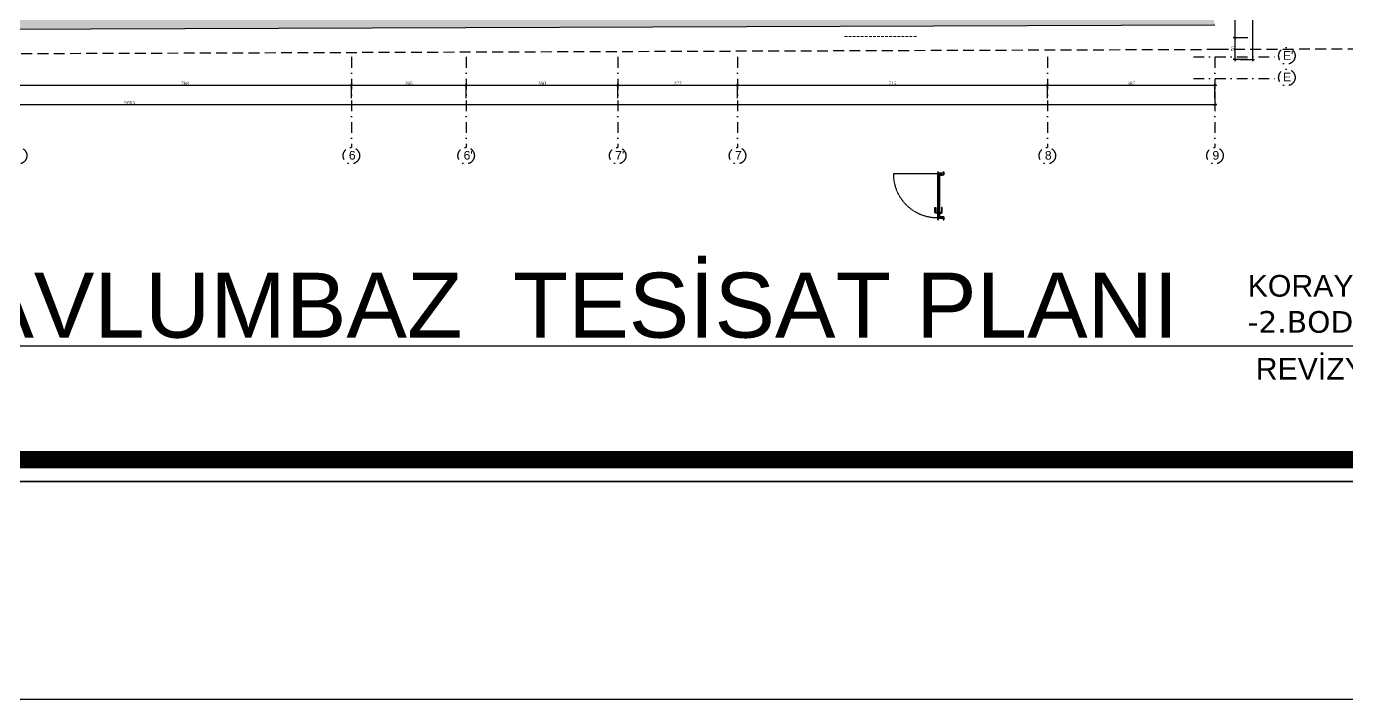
# Model space of a CAD drawing. Header units: millimetres. Extents: x -29311 to -3405, y 28913 to 42880.
# Drawn here: x -8240 to -5191, y 28913 to 30469 of the extents above; entities that cross this region are included whole.
import ezdxf

# ---------------------------------------------------------------- set-up
doc = ezdxf.new("R2010")
doc.units = ezdxf.units.MM
for name, pattern in [('( Hidden )', [0.375, 0.25, -0.125]), ('DASHDOT', [1, 0.5, -0.25, 0, -0.25]), ('DASHDOT2', [0.5, 0.25, -0.125, 0, -0.125]), ('DASHDOTX2', [2, 1, -0.5, 0, -0.5]), ('HIDDEN', [0.375, 0.25, -0.125])]:
    doc.linetypes.add(name, pattern=pattern)
for name, color, linetype in [('A-AKS', 57, 'DASHDOT'), ('A-AKS.', 57, 'DASHDOT2'), ('A-BA', 1, 'Continuous'), ('A-KAPI-AHSAP', 245, 'Continuous'), ('A-KAPI-AKSESUAR', 206, 'Continuous'), ('A-KAPI-METAL', 84, 'Continuous'), ('A-KAPI-PROFIL', 206, 'Continuous'), ('vaz_bina2', 161, 'Continuous'), ('yazı1', 7, 'Continuous'), ('Yazılar', 253, 'Continuous')]:
    doc.layers.add(name, color=color, linetype=linetype)
for name, color, linetype, lineweight in [('DVL-C', 7, 'DASHDOTX2', 20), ('olcu-plan', 7, 'Continuous', 20), ('tarama-betonarme', 252, 'Continuous', 13), ('TES_SU', 150, 'Continuous', 25)]:
    doc.layers.add(name, color=color, linetype=linetype, lineweight=lineweight)
doc.styles.get("Standard").update_dxf_attribs({"font": 'arial.ttf'})
doc.styles.add('text1', font='arial.ttf')
doc.styles.add('YAZ-50', font='times.ttf', dxfattribs={"width": 0.9})
doc.dimstyles.new('1-50-plan', dxfattribs={"dimtxt": 8, "dimasz": 6, "dimexe": 4, "dimexo": 4, "dimgap": 0.00625, "dimtad": 1, "dimdec": 0, "dimrnd": 0.0005, "dimzin": 9, "dimdsep": 46, "dimtxsty": 'YAZ-50', "dimblk": 'ARCHTICK', "dimcen": 0.025, "dimdle": 4, "dimadec": 0, "dimazin": 0, "dimtfac": 1, "dimtdec": 0, "dimtmove": 0, "dimatfit": 3, "dimfxl": 30, "dimfxlon": 1, "dimarcsym": 0})

# ---------------------------------------------------------------- blocks, each defined once
blk = doc.blocks.new('ANTET')
at = {"color": 251, "const_width": 20, "elevation": 0}
blk.add_lwpolyline([(-18595, -50619.4), (-18595, -52600.1), (-14668.2, -52600.1), (-14668.2, -50619.4)], close=True, dxfattribs=at)
at = {"layer": 'Yazılar', "elevation": 0}
for points in [[(-18620, -50594.4), (-18620, -52625.1), (-14643.2, -52625.1), (-14643.2, -50594.4)], [(-18397.9, -50768), (-14785.5, -50768), (-14785.5, -52468.9), (-18397.9, -52468.9)]]:
    blk.add_lwpolyline(points, close=True, dxfattribs=at)
blk = doc.blocks.new('_ArchTick')
at = {"color": 0, "linetype": 'ByBlock', "const_width": 0.15}
blk.add_lwpolyline([(-0.5, -0.5), (0.5, 0.5)], dxfattribs=at)
blk = doc.blocks.new('*D229')
at = {"layer": 'DEFPOINTS', "color": 0, "transparency": 16777216}
for p in [(-7489.4, 30333.2), (-8257.6, 30119.3), (-7489.4, 30111.6)]:
    blk.add_point(p, dxfattribs=at)
at = {"layer": 'olcu-plan', "color": 0, "lineweight": -2, "transparency": 16777216}
for p, q in [((-8257.6, 30303.2), (-8257.6, 30337.2)), ((-7489.4, 30303.2), (-7489.4, 30337.2)), ((-8261.6, 30333.2), (-7485.4, 30333.2))]:
    blk.add_line(p, q, dxfattribs=at)
at = {"layer": 'olcu-plan', "color": 0, "lineweight": -2, "transparency": 16777216, "xscale": 6, "yscale": 6, "zscale": 6, "rotation": 180}
blk.add_blockref('_ArchTick', (-8257.6, 30333.2), dxfattribs=at)
at = {"layer": 'olcu-plan', "color": 0, "lineweight": -2, "transparency": 16777216, "xscale": 6, "yscale": 6, "zscale": 6}
blk.add_blockref('_ArchTick', (-7489.4, 30333.2), dxfattribs=at)
at = {"layer": 'olcu-plan', "color": 0, "transparency": 16777216, "insert": (-7873.5, 30337.3), "char_height": 8, "attachment_point": 5, "style": 'YAZ-50'}
blk.add_mtext('768', dxfattribs=at)
blk = doc.blocks.new('*D230')
at = {"layer": 'DEFPOINTS', "color": 0, "transparency": 16777216}
for p in [(-7224.4, 30333.2), (-7489.4, 30111.6), (-7224.4, 30104)]:
    blk.add_point(p, dxfattribs=at)
at = {"layer": 'olcu-plan', "color": 0, "lineweight": -2, "transparency": 16777216}
for p, q in [((-7489.4, 30303.2), (-7489.4, 30337.2)), ((-7224.4, 30303.2), (-7224.4, 30337.2)), ((-7493.4, 30333.2), (-7220.4, 30333.2))]:
    blk.add_line(p, q, dxfattribs=at)
at = {"layer": 'olcu-plan', "color": 0, "lineweight": -2, "transparency": 16777216, "xscale": 6, "yscale": 6, "zscale": 6, "rotation": 180}
blk.add_blockref('_ArchTick', (-7489.4, 30333.2), dxfattribs=at)
at = {"layer": 'olcu-plan', "color": 0, "lineweight": -2, "transparency": 16777216, "xscale": 6, "yscale": 6, "zscale": 6}
blk.add_blockref('_ArchTick', (-7224.4, 30333.2), dxfattribs=at)
at = {"layer": 'olcu-plan', "color": 0, "transparency": 16777216, "insert": (-7356.9, 30337.2), "char_height": 8, "attachment_point": 5, "style": 'YAZ-50'}
blk.add_mtext('265', dxfattribs=at)
blk = doc.blocks.new('*D231')
at = {"layer": 'DEFPOINTS', "color": 0, "transparency": 16777216}
for p in [(-6874.4, 30333.2), (-7224.4, 30104), (-6874.4, 30099.7)]:
    blk.add_point(p, dxfattribs=at)
at = {"layer": 'olcu-plan', "color": 0, "lineweight": -2, "transparency": 16777216}
for p, q in [((-7224.4, 30303.2), (-7224.4, 30337.2)), ((-6874.4, 30303.2), (-6874.4, 30337.2)), ((-7228.4, 30333.2), (-6870.4, 30333.2))]:
    blk.add_line(p, q, dxfattribs=at)
at = {"layer": 'olcu-plan', "color": 0, "lineweight": -2, "transparency": 16777216, "xscale": 6, "yscale": 6, "zscale": 6, "rotation": 180}
blk.add_blockref('_ArchTick', (-7224.4, 30333.2), dxfattribs=at)
at = {"layer": 'olcu-plan', "color": 0, "lineweight": -2, "transparency": 16777216, "xscale": 6, "yscale": 6, "zscale": 6}
blk.add_blockref('_ArchTick', (-6874.4, 30333.2), dxfattribs=at)
at = {"layer": 'olcu-plan', "color": 0, "transparency": 16777216, "insert": (-7049.4, 30337.2), "char_height": 8, "attachment_point": 5, "style": 'YAZ-50'}
blk.add_mtext('350', dxfattribs=at)
blk = doc.blocks.new('*D232')
at = {"layer": 'DEFPOINTS', "color": 0, "transparency": 16777216}
for p in [(-6597.6, 30333.2), (-6874.4, 30099.7), (-6597.6, 30093.9)]:
    blk.add_point(p, dxfattribs=at)
at = {"layer": 'olcu-plan', "color": 0, "lineweight": -2, "transparency": 16777216}
for p, q in [((-6874.4, 30303.2), (-6874.4, 30337.2)), ((-6597.6, 30303.2), (-6597.6, 30337.2)), ((-6878.4, 30333.2), (-6593.6, 30333.2))]:
    blk.add_line(p, q, dxfattribs=at)
at = {"layer": 'olcu-plan', "color": 0, "lineweight": -2, "transparency": 16777216, "xscale": 6, "yscale": 6, "zscale": 6, "rotation": 180}
blk.add_blockref('_ArchTick', (-6874.4, 30333.2), dxfattribs=at)
at = {"layer": 'olcu-plan', "color": 0, "lineweight": -2, "transparency": 16777216, "xscale": 6, "yscale": 6, "zscale": 6}
blk.add_blockref('_ArchTick', (-6597.6, 30333.2), dxfattribs=at)
at = {"layer": 'olcu-plan', "color": 0, "transparency": 16777216, "insert": (-6736, 30337.3), "char_height": 8, "attachment_point": 5, "style": 'YAZ-50'}
blk.add_mtext('277', dxfattribs=at)
blk = doc.blocks.new('*D233')
at = {"layer": 'DEFPOINTS', "color": 0, "transparency": 16777216}
for p in [(-5882.1, 30333.2), (-5882.1, 30148.9), (-6597.6, 30093.9)]:
    blk.add_point(p, dxfattribs=at)
at = {"layer": 'olcu-plan', "color": 0, "lineweight": -2, "transparency": 16777216}
for p, q in [((-6597.6, 30303.2), (-6597.6, 30337.2)), ((-5882.1, 30303.2), (-5882.1, 30337.2)), ((-6601.6, 30333.2), (-5878.1, 30333.2))]:
    blk.add_line(p, q, dxfattribs=at)
at = {"layer": 'olcu-plan', "color": 0, "lineweight": -2, "transparency": 16777216, "xscale": 6, "yscale": 6, "zscale": 6, "rotation": 180}
blk.add_blockref('_ArchTick', (-6597.6, 30333.2), dxfattribs=at)
at = {"layer": 'olcu-plan', "color": 0, "lineweight": -2, "transparency": 16777216, "xscale": 6, "yscale": 6, "zscale": 6}
blk.add_blockref('_ArchTick', (-5882.1, 30333.2), dxfattribs=at)
at = {"layer": 'olcu-plan', "color": 0, "transparency": 16777216, "insert": (-6239.9, 30337.3), "char_height": 8, "attachment_point": 5, "style": 'YAZ-50'}
blk.add_mtext('715', dxfattribs=at)
blk = doc.blocks.new('*D234')
at = {"layer": 'DEFPOINTS', "color": 0, "transparency": 16777216}
for p in [(-5495.1, 30333.2), (-5882.1, 30148.9), (-5495.1, 30143.3)]:
    blk.add_point(p, dxfattribs=at)
at = {"layer": 'olcu-plan', "color": 0, "lineweight": -2, "transparency": 16777216}
for p, q in [((-5882.1, 30303.2), (-5882.1, 30337.2)), ((-5495.1, 30303.2), (-5495.1, 30337.2)), ((-5886.1, 30333.2), (-5491.1, 30333.2))]:
    blk.add_line(p, q, dxfattribs=at)
at = {"layer": 'olcu-plan', "color": 0, "lineweight": -2, "transparency": 16777216, "xscale": 6, "yscale": 6, "zscale": 6, "rotation": 180}
blk.add_blockref('_ArchTick', (-5882.1, 30333.2), dxfattribs=at)
at = {"layer": 'olcu-plan', "color": 0, "lineweight": -2, "transparency": 16777216, "xscale": 6, "yscale": 6, "zscale": 6}
blk.add_blockref('_ArchTick', (-5495.1, 30333.2), dxfattribs=at)
at = {"layer": 'olcu-plan', "color": 0, "transparency": 16777216, "insert": (-5688.6, 30337.3), "char_height": 8, "attachment_point": 5, "style": 'YAZ-50'}
blk.add_mtext('387', dxfattribs=at)
blk = doc.blocks.new('*D239')
at = {"layer": 'DEFPOINTS', "color": 0, "transparency": 16777216}
for p in [(-5243, 31013.2), (-5448.9, 30442.3), (-5338.8, 30442.3)]:
    blk.add_point(p, dxfattribs=at)
at = {"layer": 'olcu-plan', "color": 0, "lineweight": -2, "transparency": 16777216}
for p, q in [((-5418.9, 31013.2), (-5452.9, 31013.2)), ((-5448.9, 31017.2), (-5448.9, 30438.3)), ((-5418.9, 30442.3), (-5452.9, 30442.3))]:
    blk.add_line(p, q, dxfattribs=at)
at = {"layer": 'olcu-plan', "color": 0, "lineweight": -2, "transparency": 16777216, "xscale": 6, "yscale": 6, "zscale": 6}
for p, rotation in [((-5448.9, 31013.2), 90), ((-5448.9, 30442.3), 270)]:
    blk.add_blockref('_ArchTick', p, dxfattribs=dict(at, rotation=rotation))
at = {"layer": 'olcu-plan', "color": 0, "transparency": 16777216, "insert": (-5453, 30727.8), "char_height": 8, "attachment_point": 5, "rotation": 90, "style": 'YAZ-50'}
blk.add_mtext('571', dxfattribs=at)
blk = doc.blocks.new('*D240')
at = {"layer": 'DEFPOINTS', "color": 0, "transparency": 16777216}
for p in [(-5338.8, 30442.3), (-5448.9, 30392.3), (-5332.3, 30392.3)]:
    blk.add_point(p, dxfattribs=at)
at = {"layer": 'olcu-plan', "color": 0, "lineweight": -2, "transparency": 16777216}
for p, q in [((-5418.9, 30442.3), (-5452.9, 30442.3)), ((-5448.9, 30446.3), (-5448.9, 30388.3)), ((-5418.9, 30392.3), (-5452.9, 30392.3))]:
    blk.add_line(p, q, dxfattribs=at)
at = {"layer": 'olcu-plan', "color": 0, "lineweight": -2, "transparency": 16777216, "xscale": 6, "yscale": 6, "zscale": 6}
for p, rotation in [((-5448.9, 30442.3), 90), ((-5448.9, 30392.3), 270)]:
    blk.add_blockref('_ArchTick', p, dxfattribs=dict(at, rotation=rotation))
at = {"layer": 'olcu-plan', "color": 0, "transparency": 16777216, "insert": (-5453, 30417.3), "char_height": 8, "attachment_point": 5, "rotation": 90, "style": 'YAZ-50'}
blk.add_mtext('50', dxfattribs=at)
blk = doc.blocks.new('*D241')
at = {"layer": 'DEFPOINTS', "color": 0, "transparency": 16777216}
for p in [(-10508.1, 30384), (-5495.1, 30384), (-5495.1, 30288.2)]:
    blk.add_point(p, dxfattribs=at)
at = {"layer": 'olcu-plan', "color": 0, "lineweight": -2, "transparency": 16777216}
for p, q in [((-10508.1, 30318.2), (-10508.1, 30284.2)), ((-5495.1, 30318.2), (-5495.1, 30284.2)), ((-10512.1, 30288.2), (-5491.1, 30288.2))]:
    blk.add_line(p, q, dxfattribs=at)
at = {"layer": 'olcu-plan', "color": 0, "lineweight": -2, "transparency": 16777216, "xscale": 6, "yscale": 6, "zscale": 6, "rotation": 180}
blk.add_blockref('_ArchTick', (-10508.1, 30288.2), dxfattribs=at)
at = {"layer": 'olcu-plan', "color": 0, "lineweight": -2, "transparency": 16777216, "xscale": 6, "yscale": 6, "zscale": 6}
blk.add_blockref('_ArchTick', (-5495.1, 30288.2), dxfattribs=at)
at = {"layer": 'olcu-plan', "color": 0, "transparency": 16777216, "insert": (-8001.6, 30292.3), "char_height": 8, "attachment_point": 5, "style": 'YAZ-50'}
blk.add_mtext('5013', dxfattribs=at)
blk = doc.blocks.new('*D242')
at = {"layer": 'DEFPOINTS', "color": 0, "transparency": 16777216}
for p in [(-5448.9, 32497.3), (-5407.6, 32497.3), (-5448.9, 30392.3)]:
    blk.add_point(p, dxfattribs=at)
at = {"layer": 'olcu-plan', "color": 0, "lineweight": -2, "transparency": 16777216}
for p, q in [((-5407.6, 30388.3), (-5407.6, 32501.3)), ((-5437.6, 32497.3), (-5403.6, 32497.3)), ((-5437.6, 30392.3), (-5403.6, 30392.3))]:
    blk.add_line(p, q, dxfattribs=at)
at = {"layer": 'olcu-plan', "color": 0, "lineweight": -2, "transparency": 16777216, "xscale": 6, "yscale": 6, "zscale": 6}
for p, rotation in [((-5407.6, 32497.3), 90), ((-5407.6, 30392.3), 270)]:
    blk.add_blockref('_ArchTick', p, dxfattribs=dict(at, rotation=rotation))
at = {"layer": 'olcu-plan', "color": 0, "transparency": 16777216, "insert": (-5411.6, 31444.8), "char_height": 8, "attachment_point": 5, "rotation": 90, "style": 'YAZ-50'}
blk.add_mtext('2105', dxfattribs=at)
blk = doc.blocks.new('AKS')
at = {"layer": 'A-AKS.', "ltscale": 100}
for p, q in [((3262.3, 50), (3262.3, -158.9)), ((3527.3, 50), (3527.3, -158.9)), ((3877.3, 50), (3877.3, -158.9)), ((4154, 50), (4154, -158.8)), ((4869.5, 50), (4869.5, -158.9)), ((5206.6, 50), (5403.8, 50)), ((5256.6, 50), (5256.6, -158.9)), ((5206.6, 0), (5403.8, 0))]:
    blk.add_line(p, q, dxfattribs=at)
for centre in [(5422.6, 52.7), (5422.6, 2.7), (2494, -177.9), (3262.3, -177.9), (3527.3, -177.9), (3877.3, -177.9), (4154, -177.8), (4869.5, -177.9), (5256.6, -177.9)]:
    blk.add_circle(centre, 19, dxfattribs=at)
at = {"layer": 'A-AKS.', "ltscale": 100, "char_height": 20, "width": 18.894, "attachment_point": 1, "style": 'text1'}
for s, insert in [("E'", (5413.6, 63.5)), ('E', (5413.6, 13.5)), ('6', (3256.5, -167.1)), ("6'", (3521.5, -167.1)), ("7'", (3871.5, -167.1)), ('7', (4148.3, -167)), ('8', (4863.8, -167.1)), ('9', (5250.8, -167.1))]:
    blk.add_mtext(s, dxfattribs=dict(at, insert=insert))
blk = doc.blocks.new('A$C1989330F')
at = {"layer": 'A-KAPI-AKSESUAR'}
blk.add_lwpolyline([(28, 0), (-28, 0), (-28, -8), (28, -8)], close=True, dxfattribs=at)
blk.add_lwpolyline([(-125, -45), (-20, -45, 0.414214), (-10, -35), (-10, -8), (10, -8), (10, -32, -0.414214), (-23, -65), (-125, -65)], format="xyb", close=True, dxfattribs=at)
blk = doc.blocks.new('*U512')
at = {"ltscale": 12}
h = blk.add_hatch(dxfattribs=at)
h.set_pattern_fill('ANSI31', color=8, scale=5, angle=45)
h.set_pattern_definition([(90, (48.085, 20), (-15.875, 3e-15), [])])
h.paths.add_polyline_path([(1004, -130), (44, -130), (44, -160), (1004, -160)])
at = {"color": 8, "linetype": 'HIDDEN', "ltscale": 50}
blk.add_lwpolyline([(13, -176), (13, -1189, 0.417281), (1025, -166)], format="xyb", dxfattribs=at)
at = {"layer": 'A-KAPI-AHSAP'}
for points in [[(44, -165), (34, -165), (34, -148), (34, -148), (34, -125), (44, -125), (44, -165)], [(44, -125), (1004, -125)], [(1004, -165), (44, -165)], [(1004, -165), (1004, -125), (1014, -125), (1014, -165), (1014, -165), (1014, -165), (1004, -165)]]:
    blk.add_lwpolyline(points, dxfattribs=at)
blk.add_lwpolyline([(1004, -130), (44, -130), (44, -160), (1004, -160)], close=True, dxfattribs=at)
at = {"layer": 'A-KAPI-AKSESUAR'}
for radius in [10, 5, 4]:
    blk.add_circle((12, -175), radius, dxfattribs=at)
at = {"layer": 'A-KAPI-METAL'}
for points in [[(-29, -20), (39, -20, -0.414214), (40, -21), (40, -96), (38, -96), (38, -22, 0.414214), (38, -22), (-28, -22, 0.414214), (-28, -22), (-28, -34, 0.414214), (-28, -34), (-20, -34), (-20, -36), (-29, -36, -0.414214), (-30, -35), (-30, -21, -0.414214)], [(-30, -151, -0.414214), (-29, -150), (-20, -150), (-20, -152), (-28, -152, 0.414214), (-28, -152), (-28, -162, 0.414214), (-28, -163), (27, -163, 0.414214), (27, -162), (27, -105, -0.414214), (28, -104), (41, -104, -0.414154), (42, -105), (42, -119), (42, -81), (42, -67), (42, -81), (40, -81), (40, -67, -1), (44, -67), (44, -120, -0.934642), (40, -119), (40, -106, 0.414214), (40, -106), (30, -106, 0.414214), (29, -106), (29, -164, -0.414214), (28, -165), (-29, -165, -0.414214), (-30, -164)], [(1078, -151, 0.414214), (1077, -150), (1068, -150), (1068, -152), (1076, -152, -0.414214), (1076, -152), (1076, -162, -0.414214), (1076, -163), (1022, -163, -0.414214), (1021, -162), (1021, -104, 0.414214), (1020, -103), (1007, -103, 0.414154), (1006, -104), (1006, -119), (1006, -81), (1006, -67), (1006, -81), (1008, -81), (1008, -67, 1), (1004, -67), (1004, -120, 0.938583), (1008, -119), (1008, -105, -0.414214), (1009, -105), (1019, -105, -0.414214), (1019, -105), (1019, -164, 0.414214), (1020, -165), (1077, -165, 0.414214), (1078, -164)], [(1077, -20), (1009, -20, 0.414214), (1008, -21), (1008, -96), (1010, -96), (1010, -22, -0.414214), (1011, -22), (1076, -22, -0.414214), (1076, -22), (1076, -34, -0.414214), (1076, -34), (1068, -34), (1068, -36), (1077, -36, 0.414214), (1078, -35), (1078, -21, 0.414214)]]:
    blk.add_lwpolyline(points, format="xyb", close=True, dxfattribs=at)
at = {"layer": 'A-KAPI-PROFIL'}
for points in [[(16, -101), (27, -70), (27, -36), (37, -36), (37, -72), (26, -104), (26, -163), (16, -163)], [(1032, -101), (1021, -70), (1021, -44), (1011, -44), (1011, -72), (1022, -104), (1022, -163), (1032, -163)]]:
    blk.add_lwpolyline(points, close=True, dxfattribs=at)
for points in [[(36, -37), (37, -37), (37, -52), (30, -66), (30, -90), (37, -90), (37, -91), (29, -91), (29, -66), (36, -52), (36, -37)], [(1012, -37), (1011, -37), (1011, -52), (1018, -66), (1018, -90), (1011, -90), (1011, -91), (1019, -91), (1019, -66), (1012, -52), (1012, -37)]]:
    blk.add_lwpolyline(points, dxfattribs=at)
at = {"layer": 'A-KAPI-PROFIL', "color": 8}
for points in [[(40, -111, 0.414214), (38, -109), (31, -109, 0.414214), (29, -111), (29, -122, 0.414214), (31, -124), (45, -124, 0.414214), (46, -123), (46, -120, 1), (44, -120), (44, -121), (40, -121)], [(1019, -111, 0.414214), (1017, -109), (1010, -109, 0.414214), (1008, -111), (1008, -121), (1004, -121), (1004, -120, 1), (1002, -120), (1002, -123, 0.414214), (1003, -124), (1014, -124), (1017, -124, 0.414214), (1019, -122)]]:
    blk.add_lwpolyline(points, format="xyb", close=True, dxfattribs=at)
at = {"layer": 'DEFPOINTS', "linetype": 'ByBlock', "ltscale": 12}
for p, q in [((0, -36), (0, -150)), ((1048, -36), (1048, -125))]:
    blk.add_line(p, q, dxfattribs=at)
at = {"ltscale": 12, "xscale": -1, "rotation": 180}
blk.add_blockref('A$C1989330F', (916, -125), dxfattribs=at)
at = {"ltscale": 12}
blk.add_blockref('A$C1989330F', (916, -165), dxfattribs=at)

msp = doc.modelspace()

# ---------------------------------------------------------------- hatches: boundary and pattern name
at = {"layer": 'tarama-betonarme'}
h = msp.add_hatch(dxfattribs=at)
h.set_pattern_fill('ANSI35', color=256, scale=25, style=0)
h.set_pattern_definition([(45, (-57572.966, 45834.01), (-4.4194174, 4.4194174), []), (45, (-57568.547, 45834.01), (-4.4194174, 4.4194174), [7.8125, -1.5625, 0, -1.5625])])
h.paths.add_polyline_path([(-10481.78, 30484.04), (-10717.69, 32291.44), (-5913.13, 32477.67), (-5531.42, 30501.63)], flags=16)
h.paths.add_polyline_path([(-10508.1, 30453.95), (-10751.69, 32320.15), (-5888.56, 32508.65), (-5495.1, 30471.76)])

# ---------------------------------------------------------------- linework, layer by layer
at = {"layer": 'A-BA'}
msp.add_line((-5495.1, 30471.76), (-10508.1, 30453.95), dxfattribs=at)
at = {"layer": 'DVL-C', "color": 0, "linetype": 'HIDDEN', "ltscale": 25}
msp.add_line((-6350.29, 30445.54), (-6183.3, 30445.54), dxfattribs=at)
at = {"layer": 'TES_SU'}
for points in [[(-20558.84, 42879.74), (-3405.49, 42879.74), (-3405.49, 28913.48), (-20558.84, 28913.48)], [(-19984.54, 42302.15), (-3727.34, 42302.15), (-3727.34, 29417.64), (-19984.54, 29417.64)]]:
    msp.add_lwpolyline(points, close=True, dxfattribs=at)
at = {"layer": 'vaz_bina2', "linetype": '( Hidden )', "ltscale": 100}
msp.add_lwpolyline([(-10745.16, 32264.27), (-10501.58, 30398.07), (-5488.57, 30415.88), (-4470.79, 30419.5), (-4739.72, 31811.75), (-4981.51, 32294.07), (-5309.76, 32584.73), (-5666.95, 32773.34), (-6038.1, 32883.42), (-6406.89, 32932.8), (-10810.15, 32762.13)], close=True, dxfattribs=at)

# ---------------------------------------------------------------- block references
at = {"xscale": 2, "yscale": 2, "zscale": 2}
msp.add_blockref('ANTET', (25559.14, 134667.87, 0), dxfattribs=at)
at = {"layer": 'A-AKS'}
msp.add_blockref('AKS', (-10751.69, 30348.07), dxfattribs=at)
at = {"layer": 'A-KAPI-AHSAP', "xscale": 0.1, "yscale": 0.1, "zscale": 0.1, "rotation": 270}
msp.add_blockref('*U512', (-6118.96, 30129.49), dxfattribs=at)

# ---------------------------------------------------------------- texts
at = {"layer": 'yazı1', "attachment_point": 1}
for s, insert, char_height, width in [('MUTFAK  DUVAR+DAVLUMBAZ  TESİSAT PLANI', (-10347.24, 29899.74), 150, 7230.9311), ('KORAY VAROL AKADEMI  OKUL PROJESİ{\\fVerdana|b0|i0|c162|p34;\\P-2.BODRUM KAT PLANI }', (-5419.57, 29894.48), 50, 1514.585)]:
    msp.add_mtext(s, dxfattribs=dict(at, insert=insert, char_height=char_height, width=width))
at = {"layer": 'yazı1', "color": 1, "insert": (-5401.08, 29702.93), "char_height": 50, "width": 1514.585, "attachment_point": 1}
msp.add_mtext('REVİZYON 01042019', dxfattribs=at)

# ---------------------------------------------------------------- dimensions: what is measured, and where the dimension line sits
at = {"layer": 'olcu-plan'}
for base, p1, p2, picture, middle in [((-5407.56, 32497.29), (-5448.91, 30392.35), (-5448.91, 32497.29), '*D242', (-5411.64, 31444.82)), ((-5448.91, 30442.35), (-5243.04, 31013.16), (-5338.84, 30442.35), '*D239', (-5453, 30727.75)), ((-5448.91, 30392.35), (-5338.84, 30442.35), (-5332.31, 30392.35), '*D240', (-5452.99, 30417.35))]:
    dim = msp.add_linear_dim(base=base, p1=p1, p2=p2, angle=90, dimstyle='1-50-plan', dxfattribs=at)
    dim.commit()
    dim.dimension.update_dxf_attribs({"geometry": picture, "text_midpoint": middle})
for base, p1, p2, picture, middle in [((-5495.1, 30288.24), (-10508.1, 30384.01), (-5495.1, 30384.01), '*D241', (-8001.6, 30292.31)), ((-7489.41, 30333.17), (-8257.64, 30119.26), (-7489.41, 30111.56), '*D229', (-7873.53, 30337.25)), ((-7224.41, 30333.17), (-7489.41, 30111.56), (-7224.41, 30103.98), '*D230', (-7356.91, 30337.24)), ((-6874.41, 30333.17), (-7224.41, 30103.98), (-6874.41, 30099.65), '*D231', (-7049.41, 30337.24)), ((-6597.64, 30333.17), (-6874.41, 30099.65), (-6597.64, 30093.91), '*D232', (-6736.03, 30337.25)), ((-5882.1447, 30333.1667), (-6597.6413, 30093.9143), (-5882.1447, 30148.9045), '*D233', (-6239.893, 30337.2537)), ((-5495.1, 30333.17), (-5882.14, 30148.9), (-5495.1, 30143.26), '*D234', (-5688.62, 30337.25))]:
    dim = msp.add_linear_dim(base=base, p1=p1, p2=p2, dimstyle='1-50-plan', dxfattribs=at)
    dim.commit()
    dim.dimension.update_dxf_attribs({"geometry": picture, "text_midpoint": middle})

doc.saveas('drawing.dxf')
